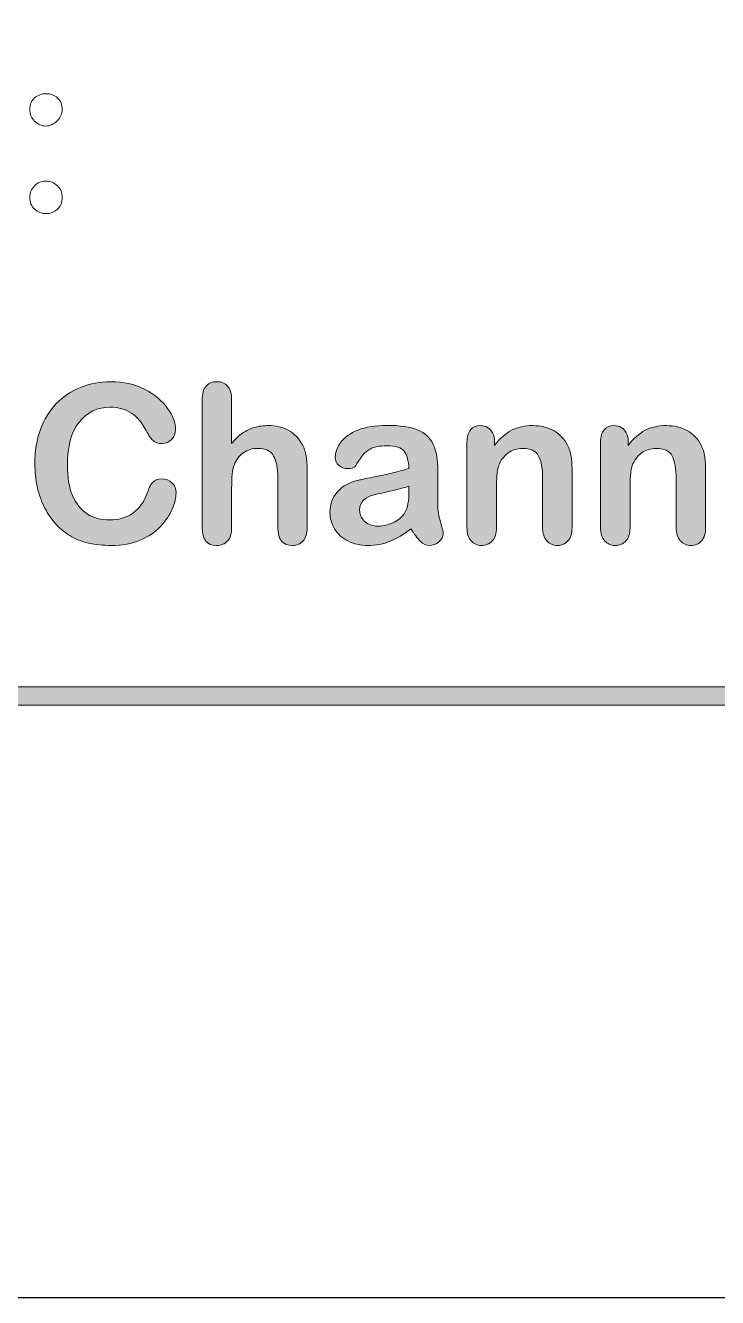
# Model space of a CAD drawing. Header units: millimetres. Extents: x -559267 to 14075, y 0 to 209897.
# Drawn here: x 928.59 to 931.044, y 77.006 to 81.516 of the extents above; entities that cross this region are included whole.
import ezdxf
from ezdxf.enums import TextEntityAlignment as Align

# ---------------------------------------------------------------- set-up
doc = ezdxf.new("R2010")
doc.units = ezdxf.units.MM
doc.layers.add('Enclosure', color=7, linetype='Continuous')
doc.layers.add('Serigraph', color=7, linetype='Continuous')
doc.layers.add('Таблицы', color=7, linetype='Continuous', lineweight=13)
doc.styles.get("Standard").update_dxf_attribs({"font": 'arial.ttf'})
doc.styles.add('Unecom', font='GOST2304A_0.ttf', dxfattribs={"height": 2.5})

# ---------------------------------------------------------------- blocks, each defined once
blk = doc.blocks.new('Dali Draiver1')
at = {"layer": 'Serigraph'}
h = blk.add_hatch(color=256, dxfattribs=at)
h.dxf.hatch_style = 2
edge = h.paths.add_edge_path()
edge.add_spline(control_points=[(49.445, 5.668), (49.445, 5.668), (25.921, 5.668), (25.921, 5.668), (25.19, 5.668), (24.595, 6.268), (24.595, 7.006), (24.595, 7.006), (24.595, 22.006), (24.595, 22.006), (24.595, 22.744), (25.19, 23.344), (25.921, 23.344), (25.921, 23.344), (49.445, 23.344), (49.445, 23.344), (50.177, 23.344), (50.771, 22.744), (50.771, 22.006), (50.771, 22.006), (50.771, 7.006), (50.771, 7.006), (50.771, 6.268), (50.177, 5.668), (49.445, 5.668)], knot_values=[0, 0, 0, 0, 1, 1, 1, 2, 2, 2, 3, 3, 3, 4, 4, 4, 5, 5, 5, 6, 6, 6, 7, 7, 7, 8, 8, 8, 8], degree=3, periodic=0)
edge = h.paths.add_edge_path()
edge.add_spline(control_points=[(25.921, 23.168), (25.287, 23.168), (24.772, 22.647), (24.772, 22.006), (24.772, 22.006), (24.772, 7.006), (24.772, 7.006), (24.772, 6.365), (25.287, 5.844), (25.921, 5.844), (25.921, 5.844), (49.445, 5.844), (49.445, 5.844), (50.079, 5.844), (50.595, 6.365), (50.595, 7.006), (50.595, 7.006), (50.595, 22.006), (50.595, 22.006), (50.595, 22.647), (50.079, 23.168), (49.445, 23.168), (49.445, 23.168), (25.921, 23.168), (25.921, 23.168)], knot_values=[0, 0, 0, 0, 1, 1, 1, 2, 2, 2, 3, 3, 3, 4, 4, 4, 5, 5, 5, 6, 6, 6, 7, 7, 7, 8, 8, 8, 8], degree=3, periodic=0)
h = blk.add_hatch(color=256, dxfattribs=at)
h.dxf.hatch_style = 2
edge = h.paths.add_edge_path()
edge.add_spline(control_points=[(32.219, 7.7), (32.219, 7.651), (32.207, 7.599), (32.183, 7.543), (32.159, 7.487), (32.122, 7.432), (32.071, 7.377), (32.02, 7.323), (31.955, 7.28), (31.875, 7.246), (31.796, 7.212), (31.704, 7.195), (31.598, 7.195), (31.519, 7.195), (31.446, 7.203), (31.38, 7.218), (31.315, 7.233), (31.255, 7.257), (31.202, 7.289), (31.149, 7.321), (31.1, 7.363), (31.055, 7.415), (31.015, 7.463), (30.981, 7.516), (30.953, 7.575), (30.924, 7.634), (30.903, 7.697), (30.889, 7.764), (30.875, 7.83), (30.868, 7.901), (30.868, 7.977), (30.868, 8.098), (30.885, 8.208), (30.921, 8.304), (30.956, 8.401), (31.007, 8.483), (31.073, 8.552), (31.14, 8.62), (31.217, 8.672), (31.306, 8.708), (31.395, 8.744), (31.49, 8.762), (31.59, 8.762), (31.713, 8.762), (31.822, 8.738), (31.918, 8.689), (32.014, 8.64), (32.087, 8.579), (32.138, 8.507), (32.189, 8.435), (32.214, 8.367), (32.214, 8.303), (32.214, 8.268), (32.202, 8.237), (32.177, 8.21), (32.152, 8.183), (32.122, 8.17), (32.087, 8.17), (32.048, 8.17), (32.018, 8.179), (31.999, 8.198), (31.979, 8.216), (31.957, 8.248), (31.933, 8.294), (31.893, 8.369), (31.846, 8.425), (31.792, 8.462), (31.738, 8.499), (31.672, 8.518), (31.592, 8.518), (31.466, 8.518), (31.366, 8.47), (31.291, 8.374), (31.216, 8.279), (31.179, 8.143), (31.179, 7.966), (31.179, 7.848), (31.195, 7.75), (31.228, 7.672), (31.262, 7.594), (31.308, 7.536), (31.369, 7.497), (31.43, 7.458), (31.501, 7.439), (31.582, 7.439), (31.67, 7.439), (31.745, 7.461), (31.806, 7.505), (31.867, 7.548), (31.913, 7.613), (31.944, 7.697), (31.957, 7.737), (31.973, 7.77), (31.992, 7.795), (32.012, 7.82), (32.043, 7.833), (32.085, 7.833), (32.122, 7.833), (32.153, 7.82), (32.179, 7.795), (32.206, 7.769), (32.219, 7.737), (32.219, 7.7)], knot_values=[0, 0, 0, 0, 1, 1, 1, 2, 2, 2, 3, 3, 3, 4, 4, 4, 5, 5, 5, 6, 6, 6, 7, 7, 7, 8, 8, 8, 9, 9, 9, 10, 10, 10, 11, 11, 11, 12, 12, 12, 13, 13, 13, 14, 14, 14, 15, 15, 15, 16, 16, 16, 17, 17, 17, 18, 18, 18, 19, 19, 19, 20, 20, 20, 21, 21, 21, 22, 22, 22, 23, 23, 23, 24, 24, 24, 25, 25, 25, 26, 26, 26, 27, 27, 27, 28, 28, 28, 29, 29, 29, 30, 30, 30, 31, 31, 31, 32, 32, 32, 33, 33, 33, 34, 34, 34, 34], degree=3, periodic=0)
h = blk.add_hatch(color=256, dxfattribs=at)
h.dxf.hatch_style = 2
edge = h.paths.add_edge_path()
edge.add_spline(control_points=[(32.751, 8.59), (32.751, 8.59), (32.751, 8.172), (32.751, 8.172), (32.787, 8.213), (32.822, 8.246), (32.856, 8.27), (32.89, 8.294), (32.928, 8.312), (32.969, 8.324), (33.01, 8.336), (33.055, 8.342), (33.102, 8.342), (33.174, 8.342), (33.237, 8.327), (33.293, 8.297), (33.348, 8.267), (33.392, 8.223), (33.424, 8.165), (33.444, 8.131), (33.457, 8.093), (33.464, 8.051), (33.471, 8.01), (33.474, 7.962), (33.474, 7.907), (33.474, 7.907), (33.474, 7.367), (33.474, 7.367), (33.474, 7.31), (33.461, 7.268), (33.436, 7.239), (33.41, 7.21), (33.375, 7.195), (33.333, 7.195), (33.24, 7.195), (33.193, 7.252), (33.193, 7.367), (33.193, 7.367), (33.193, 7.843), (33.193, 7.843), (33.193, 7.933), (33.18, 8.003), (33.153, 8.051), (33.126, 8.1), (33.075, 8.124), (33, 8.124), (32.95, 8.124), (32.905, 8.11), (32.864, 8.082), (32.824, 8.053), (32.794, 8.014), (32.774, 7.964), (32.758, 7.922), (32.751, 7.847), (32.751, 7.74), (32.751, 7.74), (32.751, 7.367), (32.751, 7.367), (32.751, 7.311), (32.738, 7.268), (32.713, 7.239), (32.688, 7.21), (32.653, 7.195), (32.608, 7.195), (32.515, 7.195), (32.469, 7.252), (32.469, 7.367), (32.469, 7.367), (32.469, 8.59), (32.469, 8.59), (32.469, 8.648), (32.481, 8.69), (32.506, 8.719), (32.53, 8.748), (32.564, 8.762), (32.608, 8.762), (32.653, 8.762), (32.688, 8.748), (32.713, 8.719), (32.738, 8.69), (32.751, 8.647), (32.751, 8.59)], knot_values=[0, 0, 0, 0, 1, 1, 1, 2, 2, 2, 3, 3, 3, 4, 4, 4, 5, 5, 5, 6, 6, 6, 7, 7, 7, 8, 8, 8, 9, 9, 9, 10, 10, 10, 11, 11, 11, 12, 12, 12, 13, 13, 13, 14, 14, 14, 15, 15, 15, 16, 16, 16, 17, 17, 17, 18, 18, 18, 19, 19, 19, 20, 20, 20, 21, 21, 21, 22, 22, 22, 23, 23, 23, 24, 24, 24, 25, 25, 25, 26, 26, 26, 27, 27, 27, 27], degree=3, periodic=0)
h = blk.add_hatch(color=256, dxfattribs=at)
h.dxf.hatch_style = 2
edge = h.paths.add_edge_path()
edge.add_spline(control_points=[(34.467, 7.354), (34.398, 7.301), (34.332, 7.261), (34.268, 7.235), (34.205, 7.209), (34.133, 7.195), (34.054, 7.195), (33.982, 7.195), (33.918, 7.21), (33.863, 7.238), (33.809, 7.266), (33.766, 7.305), (33.737, 7.354), (33.707, 7.403), (33.692, 7.456), (33.692, 7.514), (33.692, 7.591), (33.717, 7.656), (33.766, 7.711), (33.815, 7.765), (33.882, 7.802), (33.967, 7.82), (33.985, 7.825), (34.03, 7.834), (34.101, 7.848), (34.172, 7.863), (34.233, 7.876), (34.283, 7.888), (34.334, 7.9), (34.389, 7.915), (34.448, 7.932), (34.444, 8.006), (34.429, 8.061), (34.403, 8.096), (34.376, 8.131), (34.321, 8.148), (34.238, 8.148), (34.166, 8.148), (34.113, 8.138), (34.076, 8.118), (34.04, 8.098), (34.009, 8.068), (33.983, 8.028), (33.958, 7.988), (33.939, 7.962), (33.929, 7.949), (33.918, 7.936), (33.895, 7.93), (33.86, 7.93), (33.828, 7.93), (33.801, 7.94), (33.778, 7.96), (33.754, 7.981), (33.743, 8.007), (33.743, 8.039), (33.743, 8.088), (33.761, 8.136), (33.796, 8.183), (33.831, 8.23), (33.886, 8.269), (33.96, 8.299), (34.035, 8.329), (34.127, 8.344), (34.238, 8.344), (34.362, 8.344), (34.46, 8.33), (34.531, 8.301), (34.602, 8.271), (34.652, 8.225), (34.681, 8.162), (34.71, 8.098), (34.725, 8.014), (34.725, 7.909), (34.725, 7.843), (34.725, 7.787), (34.725, 7.741), (34.724, 7.695), (34.724, 7.643), (34.723, 7.587), (34.723, 7.534), (34.731, 7.478), (34.749, 7.421), (34.767, 7.363), (34.776, 7.326), (34.776, 7.31), (34.776, 7.281), (34.762, 7.255), (34.735, 7.231), (34.707, 7.207), (34.677, 7.195), (34.642, 7.195), (34.613, 7.195), (34.585, 7.209), (34.556, 7.236), (34.528, 7.263), (34.498, 7.303), (34.467, 7.354)], knot_values=[0, 0, 0, 0, 1, 1, 1, 2, 2, 2, 3, 3, 3, 4, 4, 4, 5, 5, 5, 6, 6, 6, 7, 7, 7, 8, 8, 8, 9, 9, 9, 10, 10, 10, 11, 11, 11, 12, 12, 12, 13, 13, 13, 14, 14, 14, 15, 15, 15, 16, 16, 16, 17, 17, 17, 18, 18, 18, 19, 19, 19, 20, 20, 20, 21, 21, 21, 22, 22, 22, 23, 23, 23, 24, 24, 24, 25, 25, 25, 26, 26, 26, 27, 27, 27, 28, 28, 28, 29, 29, 29, 30, 30, 30, 31, 31, 31, 32, 32, 32, 32], degree=3, periodic=0)
edge = h.paths.add_edge_path()
edge.add_spline(control_points=[(34.448, 7.763), (34.407, 7.747), (34.346, 7.731), (34.268, 7.714), (34.189, 7.697), (34.134, 7.685), (34.104, 7.677), (34.073, 7.669), (34.045, 7.654), (34.017, 7.631), (33.989, 7.608), (33.976, 7.576), (33.976, 7.534), (33.976, 7.491), (33.992, 7.455), (34.024, 7.425), (34.057, 7.395), (34.099, 7.38), (34.151, 7.38), (34.207, 7.38), (34.258, 7.392), (34.306, 7.417), (34.353, 7.441), (34.388, 7.473), (34.41, 7.511), (34.435, 7.554), (34.448, 7.624), (34.448, 7.722), (34.448, 7.722), (34.448, 7.763), (34.448, 7.763)], knot_values=[0, 0, 0, 0, 1, 1, 1, 2, 2, 2, 3, 3, 3, 4, 4, 4, 5, 5, 5, 6, 6, 6, 7, 7, 7, 8, 8, 8, 9, 9, 9, 10, 10, 10, 10], degree=3, periodic=0)
h = blk.add_hatch(color=256, dxfattribs=at)
h.dxf.hatch_style = 2
edge = h.paths.add_edge_path()
edge.add_spline(control_points=[(35.268, 8.186), (35.268, 8.186), (35.268, 8.152), (35.268, 8.152), (35.317, 8.218), (35.371, 8.266), (35.43, 8.297), (35.489, 8.327), (35.557, 8.342), (35.633, 8.342), (35.708, 8.342), (35.774, 8.326), (35.833, 8.294), (35.891, 8.261), (35.935, 8.216), (35.964, 8.156), (35.983, 8.122), (35.995, 8.085), (36, 8.045), (36.006, 8.005), (36.009, 7.954), (36.009, 7.892), (36.009, 7.892), (36.009, 7.367), (36.009, 7.367), (36.009, 7.31), (35.995, 7.268), (35.97, 7.239), (35.944, 7.21), (35.91, 7.195), (35.869, 7.195), (35.827, 7.195), (35.793, 7.21), (35.767, 7.24), (35.741, 7.269), (35.727, 7.312), (35.727, 7.367), (35.727, 7.367), (35.727, 7.837), (35.727, 7.837), (35.727, 7.93), (35.714, 8.001), (35.689, 8.051), (35.663, 8.1), (35.611, 8.124), (35.534, 8.124), (35.484, 8.124), (35.438, 8.109), (35.397, 8.08), (35.355, 8.049), (35.325, 8.008), (35.306, 7.956), (35.292, 7.914), (35.285, 7.835), (35.285, 7.72), (35.285, 7.72), (35.285, 7.367), (35.285, 7.367), (35.285, 7.31), (35.272, 7.266), (35.245, 7.238), (35.219, 7.21), (35.184, 7.195), (35.142, 7.195), (35.102, 7.195), (35.068, 7.21), (35.042, 7.24), (35.016, 7.269), (35.003, 7.312), (35.003, 7.367), (35.003, 7.367), (35.003, 8.182), (35.003, 8.182), (35.003, 8.236), (35.015, 8.276), (35.038, 8.303), (35.061, 8.329), (35.094, 8.342), (35.134, 8.342), (35.159, 8.342), (35.181, 8.337), (35.201, 8.325), (35.221, 8.313), (35.237, 8.296), (35.249, 8.272), (35.261, 8.249), (35.268, 8.22), (35.268, 8.186)], knot_values=[0, 0, 0, 0, 1, 1, 1, 2, 2, 2, 3, 3, 3, 4, 4, 4, 5, 5, 5, 6, 6, 6, 7, 7, 7, 8, 8, 8, 9, 9, 9, 10, 10, 10, 11, 11, 11, 12, 12, 12, 13, 13, 13, 14, 14, 14, 15, 15, 15, 16, 16, 16, 17, 17, 17, 18, 18, 18, 19, 19, 19, 20, 20, 20, 21, 21, 21, 22, 22, 22, 23, 23, 23, 24, 24, 24, 25, 25, 25, 26, 26, 26, 27, 27, 27, 28, 28, 28, 29, 29, 29, 29], degree=3, periodic=0)
h = blk.add_hatch(color=256, dxfattribs=at)
h.dxf.hatch_style = 2
edge = h.paths.add_edge_path()
edge.add_spline(control_points=[(36.546, 8.186), (36.546, 8.186), (36.546, 8.152), (36.546, 8.152), (36.596, 8.218), (36.65, 8.266), (36.709, 8.297), (36.768, 8.327), (36.835, 8.342), (36.912, 8.342), (36.986, 8.342), (37.053, 8.326), (37.111, 8.294), (37.17, 8.261), (37.214, 8.216), (37.243, 8.156), (37.261, 8.122), (37.273, 8.085), (37.279, 8.045), (37.284, 8.005), (37.287, 7.954), (37.287, 7.892), (37.287, 7.892), (37.287, 7.367), (37.287, 7.367), (37.287, 7.31), (37.274, 7.268), (37.248, 7.239), (37.222, 7.21), (37.189, 7.195), (37.147, 7.195), (37.105, 7.195), (37.071, 7.21), (37.045, 7.24), (37.019, 7.269), (37.006, 7.312), (37.006, 7.367), (37.006, 7.367), (37.006, 7.837), (37.006, 7.837), (37.006, 7.93), (36.993, 8.001), (36.967, 8.051), (36.941, 8.1), (36.89, 8.124), (36.813, 8.124), (36.762, 8.124), (36.717, 8.109), (36.675, 8.08), (36.634, 8.049), (36.604, 8.008), (36.584, 7.956), (36.57, 7.914), (36.564, 7.835), (36.564, 7.72), (36.564, 7.72), (36.564, 7.367), (36.564, 7.367), (36.564, 7.31), (36.55, 7.266), (36.524, 7.238), (36.497, 7.21), (36.463, 7.195), (36.421, 7.195), (36.38, 7.195), (36.347, 7.21), (36.321, 7.24), (36.294, 7.269), (36.281, 7.312), (36.281, 7.367), (36.281, 7.367), (36.281, 8.182), (36.281, 8.182), (36.281, 8.236), (36.293, 8.276), (36.317, 8.303), (36.34, 8.329), (36.372, 8.342), (36.413, 8.342), (36.437, 8.342), (36.46, 8.337), (36.48, 8.325), (36.5, 8.313), (36.516, 8.296), (36.528, 8.272), (36.54, 8.249), (36.546, 8.22), (36.546, 8.186)], knot_values=[0, 0, 0, 0, 1, 1, 1, 2, 2, 2, 3, 3, 3, 4, 4, 4, 5, 5, 5, 6, 6, 6, 7, 7, 7, 8, 8, 8, 9, 9, 9, 10, 10, 10, 11, 11, 11, 12, 12, 12, 13, 13, 13, 14, 14, 14, 15, 15, 15, 16, 16, 16, 17, 17, 17, 18, 18, 18, 19, 19, 19, 20, 20, 20, 21, 21, 21, 22, 22, 22, 23, 23, 23, 24, 24, 24, 25, 25, 25, 26, 26, 26, 27, 27, 27, 28, 28, 28, 29, 29, 29, 29], degree=3, periodic=0)
at = {"layer": 'Enclosure'}
blk.add_line((-72.3, 0), (72.3, 0), dxfattribs=at)
at = {"layer": 'Serigraph', "lineweight": 0}
for points in [[(30.819, 11.363), (30.819, 11.412), (30.834, 11.45), (30.865, 11.477)], [(30.865, 11.255), (30.834, 11.286), (30.819, 11.322), (30.819, 11.363)], [(30.976, 10.37), (30.934, 10.37), (30.897, 10.384), (30.866, 10.412)], [(31.084, 10.412), (31.053, 10.384), (31.018, 10.37), (30.976, 10.37)], [(31.073, 8.552), (31.14, 8.62), (31.217, 8.672), (31.306, 8.708)], [(31.918, 8.689), (32.014, 8.64), (32.087, 8.579), (32.138, 8.507)], [(32.469, 8.59), (32.469, 8.648), (32.481, 8.69), (32.506, 8.719)], [(32.713, 8.719), (32.738, 8.69), (32.751, 8.647), (32.751, 8.59)], [(30.921, 8.304), (30.956, 8.401), (31.007, 8.483), (31.073, 8.552)], [(32.469, 7.367), (32.469, 7.367), (32.469, 8.59), (32.469, 8.59)], [(32.751, 8.59), (32.751, 8.59), (32.751, 8.172), (32.751, 8.172)], [(31.933, 8.294), (31.893, 8.369), (31.846, 8.425), (31.792, 8.462)], [(31.999, 8.198), (31.979, 8.216), (31.957, 8.248), (31.933, 8.294)], [(32.856, 8.27), (32.89, 8.294), (32.928, 8.312), (32.969, 8.324)], [(33.293, 8.297), (33.348, 8.267), (33.392, 8.223), (33.424, 8.165)], [(33.796, 8.183), (33.831, 8.23), (33.886, 8.269), (33.96, 8.299)], [(34.531, 8.301), (34.602, 8.271), (34.652, 8.225), (34.681, 8.162)], [(35.003, 8.182), (35.003, 8.236), (35.015, 8.276), (35.038, 8.303)], [(35.201, 8.325), (35.221, 8.313), (35.237, 8.296), (35.249, 8.272)], [(35.268, 8.152), (35.317, 8.218), (35.371, 8.266), (35.43, 8.297)], [(35.833, 8.294), (35.891, 8.261), (35.935, 8.216), (35.964, 8.156)], [(36.281, 8.182), (36.281, 8.236), (36.293, 8.276), (36.317, 8.303)], [(36.48, 8.325), (36.5, 8.313), (36.516, 8.296), (36.528, 8.272)], [(36.546, 8.152), (36.596, 8.218), (36.65, 8.266), (36.709, 8.297)], [(37.111, 8.294), (37.17, 8.261), (37.214, 8.216), (37.243, 8.156)], [(32.751, 8.172), (32.787, 8.213), (32.822, 8.246), (32.856, 8.27)], [(33.424, 8.165), (33.444, 8.131), (33.457, 8.093), (33.464, 8.051)], [(35.003, 7.367), (35.003, 7.367), (35.003, 8.182), (35.003, 8.182)], [(35.249, 8.272), (35.261, 8.249), (35.268, 8.22), (35.268, 8.186)], [(35.268, 8.186), (35.268, 8.186), (35.268, 8.152), (35.268, 8.152)], [(35.964, 8.156), (35.983, 8.122), (35.995, 8.085), (36, 8.045)], [(36.281, 7.367), (36.281, 7.367), (36.281, 8.182), (36.281, 8.182)], [(36.528, 8.272), (36.54, 8.249), (36.546, 8.22), (36.546, 8.186)], [(36.546, 8.186), (36.546, 8.186), (36.546, 8.152), (36.546, 8.152)], [(37.243, 8.156), (37.261, 8.122), (37.273, 8.085), (37.279, 8.045)], [(32.864, 8.082), (32.824, 8.053), (32.794, 8.014), (32.774, 7.964)], [(33.193, 7.843), (33.193, 7.933), (33.18, 8.003), (33.153, 8.051)], [(33.464, 8.051), (33.471, 8.01), (33.474, 7.962), (33.474, 7.907)], [(34.076, 8.118), (34.04, 8.098), (34.009, 8.068), (33.983, 8.028)], [(34.448, 7.932), (34.444, 8.006), (34.429, 8.061), (34.403, 8.096)], [(35.397, 8.08), (35.355, 8.049), (35.325, 8.008), (35.306, 7.956)], [(35.727, 7.837), (35.727, 7.93), (35.714, 8.001), (35.689, 8.051)], [(36, 8.045), (36.006, 8.005), (36.009, 7.954), (36.009, 7.892)], [(36.675, 8.08), (36.634, 8.049), (36.604, 8.008), (36.584, 7.956)], [(37.006, 7.837), (37.006, 7.93), (36.993, 8.001), (36.967, 8.051)], [(37.279, 8.045), (37.284, 8.005), (37.287, 7.954), (37.287, 7.892)], [(32.774, 7.964), (32.758, 7.922), (32.751, 7.847), (32.751, 7.74)], [(33.983, 8.028), (33.958, 7.988), (33.939, 7.962), (33.929, 7.949)], [(34.283, 7.888), (34.334, 7.9), (34.389, 7.915), (34.448, 7.932)], [(35.306, 7.956), (35.292, 7.914), (35.285, 7.835), (35.285, 7.72)], [(36.584, 7.956), (36.57, 7.914), (36.564, 7.835), (36.564, 7.72)], [(31.944, 7.697), (31.957, 7.737), (31.973, 7.77), (31.992, 7.795)], [(32.179, 7.795), (32.206, 7.769), (32.219, 7.737), (32.219, 7.7)], [(33.193, 7.367), (33.193, 7.367), (33.193, 7.843), (33.193, 7.843)], [(33.474, 7.907), (33.474, 7.907), (33.474, 7.367), (33.474, 7.367)], [(33.766, 7.711), (33.815, 7.765), (33.882, 7.802), (33.967, 7.82)], [(33.967, 7.82), (33.985, 7.825), (34.03, 7.834), (34.101, 7.848)], [(34.101, 7.848), (34.172, 7.863), (34.233, 7.876), (34.283, 7.888)], [(35.727, 7.367), (35.727, 7.367), (35.727, 7.837), (35.727, 7.837)], [(36.009, 7.892), (36.009, 7.892), (36.009, 7.367), (36.009, 7.367)], [(37.006, 7.367), (37.006, 7.367), (37.006, 7.837), (37.006, 7.837)], [(37.287, 7.892), (37.287, 7.892), (37.287, 7.367), (37.287, 7.367)], [(30.953, 7.575), (30.924, 7.634), (30.903, 7.697), (30.889, 7.764)], [(31.228, 7.672), (31.262, 7.594), (31.308, 7.536), (31.369, 7.497)], [(31.806, 7.505), (31.867, 7.548), (31.913, 7.613), (31.944, 7.697)], [(32.219, 7.7), (32.219, 7.651), (32.207, 7.599), (32.183, 7.543)], [(32.751, 7.74), (32.751, 7.74), (32.751, 7.367), (32.751, 7.367)], [(34.104, 7.677), (34.073, 7.669), (34.045, 7.654), (34.017, 7.631)], [(34.268, 7.714), (34.189, 7.697), (34.134, 7.685), (34.104, 7.677)], [(34.448, 7.763), (34.407, 7.747), (34.346, 7.731), (34.268, 7.714)], [(34.41, 7.511), (34.435, 7.554), (34.448, 7.624), (34.448, 7.722)], [(34.448, 7.722), (34.448, 7.722), (34.448, 7.763), (34.448, 7.763)], [(34.725, 7.741), (34.724, 7.695), (34.724, 7.643), (34.723, 7.587)], [(35.285, 7.72), (35.285, 7.72), (35.285, 7.367), (35.285, 7.367)], [(36.564, 7.72), (36.564, 7.72), (36.564, 7.367), (36.564, 7.367)], [(31.055, 7.415), (31.015, 7.463), (30.981, 7.516), (30.953, 7.575)], [(34.723, 7.587), (34.723, 7.534), (34.731, 7.478), (34.749, 7.421)], [(34.306, 7.417), (34.353, 7.441), (34.388, 7.473), (34.41, 7.511)], [(31.202, 7.289), (31.149, 7.321), (31.1, 7.363), (31.055, 7.415)], [(32.751, 7.367), (32.751, 7.311), (32.738, 7.268), (32.713, 7.239)], [(33.474, 7.367), (33.474, 7.31), (33.461, 7.268), (33.436, 7.239)], [(33.863, 7.238), (33.809, 7.266), (33.766, 7.305), (33.737, 7.354)], [(34.467, 7.354), (34.398, 7.301), (34.332, 7.261), (34.268, 7.235)], [(34.556, 7.236), (34.528, 7.263), (34.498, 7.303), (34.467, 7.354)], [(35.042, 7.24), (35.016, 7.269), (35.003, 7.312), (35.003, 7.367)], [(35.285, 7.367), (35.285, 7.31), (35.272, 7.266), (35.245, 7.238)], [(35.767, 7.24), (35.741, 7.269), (35.727, 7.312), (35.727, 7.367)], [(36.009, 7.367), (36.009, 7.31), (35.995, 7.268), (35.97, 7.239)], [(36.321, 7.24), (36.294, 7.269), (36.281, 7.312), (36.281, 7.367)], [(36.564, 7.367), (36.564, 7.31), (36.55, 7.266), (36.524, 7.238)], [(37.287, 7.367), (37.287, 7.31), (37.274, 7.268), (37.248, 7.239)], [(25.921, 5.844), (25.921, 5.844), (49.445, 5.844), (49.445, 5.844)], [(49.445, 5.668), (49.445, 5.668), (25.921, 5.668), (25.921, 5.668)]]:
    blk.add_open_spline(points, degree=3, dxfattribs=at)
for points, knots in [([(30.865, 11.477), (30.896, 11.504), (30.933, 11.517), (30.976, 11.517), (31.018, 11.517), (31.055, 11.504), (31.085, 11.476)], [1, 1, 1, 1, 2, 2, 2, 3, 3, 3, 3]), ([(31.085, 11.476), (31.115, 11.449), (31.13, 11.412), (31.13, 11.363), (31.13, 11.325), (31.114, 11.289), (31.081, 11.257)], [3, 3, 3, 3, 4, 4, 4, 5, 5, 5, 5]), ([(31.081, 11.257), (31.048, 11.225), (31.012, 11.208), (30.973, 11.208), (30.931, 11.208), (30.895, 11.224), (30.865, 11.255)], [5, 5, 5, 5, 6, 6, 6, 7, 7, 7, 7]), ([(30.866, 10.412), (30.835, 10.439), (30.819, 10.478), (30.819, 10.527), (30.819, 10.569), (30.834, 10.605), (30.864, 10.636)], [1, 1, 1, 1, 2, 2, 2, 3, 3, 3, 3]), ([(30.864, 10.636), (30.893, 10.666), (30.93, 10.681), (30.973, 10.681), (31.017, 10.681), (31.053, 10.666), (31.084, 10.636)], [3, 3, 3, 3, 4, 4, 4, 5, 5, 5, 5]), ([(31.084, 10.636), (31.115, 10.606), (31.13, 10.57), (31.13, 10.527), (31.13, 10.478), (31.115, 10.44), (31.084, 10.412)], [5, 5, 5, 5, 6, 6, 6, 7, 7, 7, 7]), ([(31.306, 8.708), (31.395, 8.744), (31.49, 8.762), (31.59, 8.762), (31.713, 8.762), (31.822, 8.738), (31.918, 8.689)], [13, 13, 13, 13, 14, 14, 14, 15, 15, 15, 15]), ([(32.506, 8.719), (32.53, 8.748), (32.564, 8.762), (32.608, 8.762), (32.653, 8.762), (32.688, 8.748), (32.713, 8.719)], [24, 24, 24, 24, 25, 25, 25, 26, 26, 26, 26]), ([(31.792, 8.462), (31.738, 8.499), (31.672, 8.518), (31.592, 8.518), (31.466, 8.518), (31.366, 8.47), (31.291, 8.374)], [22, 22, 22, 22, 23, 23, 23, 24, 24, 24, 24]), ([(32.138, 8.507), (32.189, 8.435), (32.214, 8.367), (32.214, 8.303), (32.214, 8.268), (32.202, 8.237), (32.177, 8.21)], [16, 16, 16, 16, 17, 17, 17, 18, 18, 18, 18]), ([(30.889, 7.764), (30.875, 7.83), (30.868, 7.901), (30.868, 7.977), (30.868, 8.098), (30.885, 8.208), (30.921, 8.304)], [9, 9, 9, 9, 10, 10, 10, 11, 11, 11, 11]), ([(31.291, 8.374), (31.216, 8.279), (31.179, 8.143), (31.179, 7.966), (31.179, 7.848), (31.195, 7.75), (31.228, 7.672)], [24, 24, 24, 24, 25, 25, 25, 26, 26, 26, 26]), ([(32.969, 8.324), (33.01, 8.336), (33.055, 8.342), (33.102, 8.342), (33.174, 8.342), (33.237, 8.327), (33.293, 8.297)], [3, 3, 3, 3, 4, 4, 4, 5, 5, 5, 5]), ([(33.96, 8.299), (34.035, 8.329), (34.127, 8.344), (34.238, 8.344), (34.362, 8.344), (34.46, 8.33), (34.531, 8.301)], [20, 20, 20, 20, 21, 21, 21, 22, 22, 22, 22]), ([(35.038, 8.303), (35.061, 8.329), (35.094, 8.342), (35.134, 8.342), (35.159, 8.342), (35.181, 8.337), (35.201, 8.325)], [25, 25, 25, 25, 26, 26, 26, 27, 27, 27, 27]), ([(35.43, 8.297), (35.489, 8.327), (35.557, 8.342), (35.633, 8.342), (35.708, 8.342), (35.774, 8.326), (35.833, 8.294)], [2, 2, 2, 2, 3, 3, 3, 4, 4, 4, 4]), ([(36.317, 8.303), (36.34, 8.329), (36.372, 8.342), (36.413, 8.342), (36.437, 8.342), (36.46, 8.337), (36.48, 8.325)], [25, 25, 25, 25, 26, 26, 26, 27, 27, 27, 27]), ([(36.709, 8.297), (36.768, 8.327), (36.835, 8.342), (36.912, 8.342), (36.986, 8.342), (37.053, 8.326), (37.111, 8.294)], [2, 2, 2, 2, 3, 3, 3, 4, 4, 4, 4]), ([(32.177, 8.21), (32.152, 8.183), (32.122, 8.17), (32.087, 8.17), (32.048, 8.17), (32.018, 8.179), (31.999, 8.198)], [18, 18, 18, 18, 19, 19, 19, 20, 20, 20, 20]), ([(33.778, 7.96), (33.754, 7.981), (33.743, 8.007), (33.743, 8.039), (33.743, 8.088), (33.761, 8.136), (33.796, 8.183)], [17, 17, 17, 17, 18, 18, 18, 19, 19, 19, 19]), ([(34.681, 8.162), (34.71, 8.098), (34.725, 8.014), (34.725, 7.909), (34.725, 7.843), (34.725, 7.787), (34.725, 7.741)], [23, 23, 23, 23, 24, 24, 24, 25, 25, 25, 25]), ([(33.153, 8.051), (33.126, 8.1), (33.075, 8.124), (33, 8.124), (32.95, 8.124), (32.905, 8.11), (32.864, 8.082)], [14, 14, 14, 14, 15, 15, 15, 16, 16, 16, 16]), ([(34.403, 8.096), (34.376, 8.131), (34.321, 8.148), (34.238, 8.148), (34.166, 8.148), (34.113, 8.138), (34.076, 8.118)], [11, 11, 11, 11, 12, 12, 12, 13, 13, 13, 13]), ([(35.689, 8.051), (35.663, 8.1), (35.611, 8.124), (35.534, 8.124), (35.484, 8.124), (35.438, 8.109), (35.397, 8.08)], [14, 14, 14, 14, 15, 15, 15, 16, 16, 16, 16]), ([(36.967, 8.051), (36.941, 8.1), (36.89, 8.124), (36.813, 8.124), (36.762, 8.124), (36.717, 8.109), (36.675, 8.08)], [14, 14, 14, 14, 15, 15, 15, 16, 16, 16, 16]), ([(33.929, 7.949), (33.918, 7.936), (33.895, 7.93), (33.86, 7.93), (33.828, 7.93), (33.801, 7.94), (33.778, 7.96)], [15, 15, 15, 15, 16, 16, 16, 17, 17, 17, 17]), ([(31.992, 7.795), (32.012, 7.82), (32.043, 7.833), (32.085, 7.833), (32.122, 7.833), (32.153, 7.82), (32.179, 7.795)], [31, 31, 31, 31, 32, 32, 32, 33, 33, 33, 33]), ([(33.737, 7.354), (33.707, 7.403), (33.692, 7.456), (33.692, 7.514), (33.692, 7.591), (33.717, 7.656), (33.766, 7.711)], [4, 4, 4, 4, 5, 5, 5, 6, 6, 6, 6]), ([(34.017, 7.631), (33.989, 7.608), (33.976, 7.576), (33.976, 7.534), (33.976, 7.491), (33.992, 7.455), (34.024, 7.425)], [3, 3, 3, 3, 4, 4, 4, 5, 5, 5, 5]), ([(31.369, 7.497), (31.43, 7.458), (31.501, 7.439), (31.582, 7.439), (31.67, 7.439), (31.745, 7.461), (31.806, 7.505)], [27, 27, 27, 27, 28, 28, 28, 29, 29, 29, 29]), ([(32.183, 7.543), (32.159, 7.487), (32.122, 7.432), (32.071, 7.377), (32.02, 7.323), (31.955, 7.28), (31.875, 7.246)], [1, 1, 1, 1, 2, 2, 2, 3, 3, 3, 3]), ([(34.024, 7.425), (34.057, 7.395), (34.099, 7.38), (34.151, 7.38), (34.207, 7.38), (34.258, 7.392), (34.306, 7.417)], [5, 5, 5, 5, 6, 6, 6, 7, 7, 7, 7]), ([(32.713, 7.239), (32.688, 7.21), (32.653, 7.195), (32.608, 7.195), (32.515, 7.195), (32.469, 7.252), (32.469, 7.367)], [20, 20, 20, 20, 21, 21, 21, 22, 22, 22, 22]), ([(33.436, 7.239), (33.41, 7.21), (33.375, 7.195), (33.333, 7.195), (33.24, 7.195), (33.193, 7.252), (33.193, 7.367)], [10, 10, 10, 10, 11, 11, 11, 12, 12, 12, 12]), ([(34.749, 7.421), (34.767, 7.363), (34.776, 7.326), (34.776, 7.31), (34.776, 7.281), (34.762, 7.255), (34.735, 7.231)], [27, 27, 27, 27, 28, 28, 28, 29, 29, 29, 29]), ([(37.248, 7.239), (37.222, 7.21), (37.189, 7.195), (37.147, 7.195), (37.105, 7.195), (37.071, 7.21), (37.045, 7.24), (37.019, 7.269), (37.006, 7.312), (37.006, 7.367)], [9, 9, 9, 9, 10, 10, 10, 11, 11, 11, 12, 12, 12, 12]), ([(31.875, 7.246), (31.796, 7.212), (31.704, 7.195), (31.598, 7.195), (31.519, 7.195), (31.446, 7.203), (31.38, 7.218), (31.315, 7.233), (31.255, 7.257), (31.202, 7.289)], [3, 3, 3, 3, 4, 4, 4, 5, 5, 5, 6, 6, 6, 6]), ([(34.268, 7.235), (34.205, 7.209), (34.133, 7.195), (34.054, 7.195), (33.982, 7.195), (33.918, 7.21), (33.863, 7.238)], [1, 1, 1, 1, 2, 2, 2, 3, 3, 3, 3]), ([(34.735, 7.231), (34.707, 7.207), (34.677, 7.195), (34.642, 7.195), (34.613, 7.195), (34.585, 7.209), (34.556, 7.236)], [29, 29, 29, 29, 30, 30, 30, 31, 31, 31, 31]), ([(35.245, 7.238), (35.219, 7.21), (35.184, 7.195), (35.142, 7.195), (35.102, 7.195), (35.068, 7.21), (35.042, 7.24)], [20, 20, 20, 20, 21, 21, 21, 22, 22, 22, 22]), ([(35.97, 7.239), (35.944, 7.21), (35.91, 7.195), (35.869, 7.195), (35.827, 7.195), (35.793, 7.21), (35.767, 7.24)], [9, 9, 9, 9, 10, 10, 10, 11, 11, 11, 11]), ([(36.524, 7.238), (36.497, 7.21), (36.463, 7.195), (36.421, 7.195), (36.38, 7.195), (36.347, 7.21), (36.321, 7.24)], [20, 20, 20, 20, 21, 21, 21, 22, 22, 22, 22])]:
    blk.add_open_spline(points, degree=3, knots=knots, dxfattribs=at)
at = {"style": 'Unecom'}
blk.add_attdef('№ДЕКОДЕРА', text='', height=2.5, dxfattribs=at).set_placement((0.931, 32.77), align=Align.MIDDLE_CENTER)
at = {"color": 3}
blk.add_attdef('PHYSICAL.ADD.', text='', height=2.5, dxfattribs=at).set_placement((2.558, 14.474), align=Align.CENTER)
at = {"color": 3, "flags": 2}
blk.add_attdef('REFERENCE', text='', height=2.5, dxfattribs=at).set_placement((-41.054, 3.944), align=Align.CENTER)
blk = doc.blocks.new('$RECOVER_230809152414-111111')
at = {"layer": 'Таблицы', "color": 1, "xscale": 1.482165903010609, "yscale": 1.482165903010609, "zscale": 1.482165903010609}
blk.add_blockref('Dali Draiver1', (219.876, 71.343), dxfattribs=at)

msp = doc.modelspace()

# ---------------------------------------------------------------- block references
at = {"xscale": 0.25, "yscale": 0.25, "zscale": 0.25}
msp.add_blockref('$RECOVER_230809152414-111111', (862.2166, 59.1706), dxfattribs=at)

doc.saveas('drawing.dxf')
